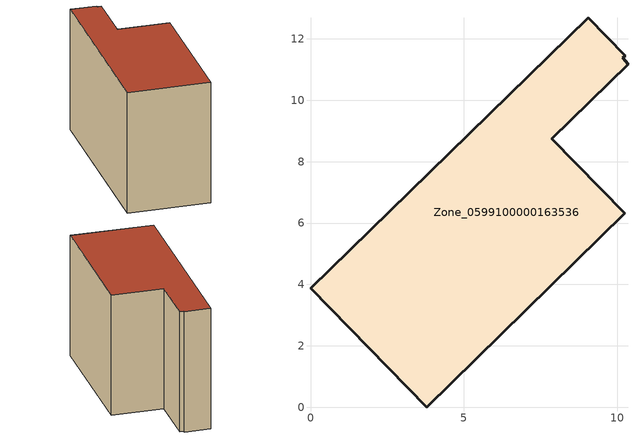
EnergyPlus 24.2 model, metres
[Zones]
Zone_0599100000163536
 floor ground (C_G): 10.18,11.38 10.34,11.18 7.86,8.75 10.24,6.32 3.78,0 0,3.88 9.04,12.69 10.26,11.46 z0
 wall outside (C_F): 3.78,0 10.24,6.32 7.86,8.75 10.34,11.18 10.18,11.38 10.26,11.46 9.04,12.69 0,3.88 3.78,0 z0:8.25
 roof outside (C_R): 10.26,11.46 9.04,12.69 0,3.88 3.78,0 10.24,6.32 7.86,8.75 10.34,11.18 10.18,11.38 z8.25
[BUILDING]
Pand.0599100000163536: North Axis=0; Terrain=City; Loads Convergence Tolerance Value=0.04; Temperature Convergence Tolerance Value=0.4; Solar Distribution=FullExterior; Maximum Number of Warmup Days=25; Minimum Number of Warmup Days=1
[Site:Location]
Rotterdam.The.Hague.AP_ZH_NLD Design_Conditions: Latitude=51.96; Longitude=4.45; Time Zone=1; Elevation=-4.5
[SITE:GROUNDTEMPERATURE:BUILDINGSURFACE]
18, 18, 18, 18, 18, 18, 18, 18, 18, 18, 18, 18
[MATERIAL] Thermal Absorptance=0.9; Solar Absorptance=0.7; Visible Absorptance=0.7
Name | Roughness | Thickness | Conductivity | Density | Specific Heat
G.TI.1975-1991 | MediumSmooth | 0.15 | 0.288461 | 540 | 1210
F.TI.1975-1991 | Rough | 0.3 | 0.230769 | 1920 | 840
R.TI.1975-1991 | MediumRough | 0.2 | 0.153846 | 1500 | 1000
[CONSTRUCTION]
C_G: G.TI.1975-1991
C_F: F.TI.1975-1991
C_R: R.TI.1975-1991
[ZONE]
Zone_0599100000163536: Type=1; Multiplier=1; Ceiling Height=Autocalculate; Volume=Autocalculate; Floor Area=autocalculate; Part of Total Floor Area=Yes
[ZONEINFILTRATION:DESIGNFLOWRATE]
Infil_Zone_0599100000163536: Zone or ZoneList or Space or SpaceList=Zone_0599100000163536; Schedule=AlwaysOn; Design Flow Rate Calculation Method=Flow/Area; Flow Rate per Floor Area=0.003; Constant Term Coefficient=1; Temperature Term Coefficient=0; Velocity Term Coefficient=0; Velocity Squared Term Coefficient=0
[HVACTEMPLATE:ZONE:IDEALLOADSAIRSYSTEM]
Zone_0599100000163536: Maximum Heating Supply Air Temperature=50; Minimum Cooling Supply Air Temperature=13; Maximum Heating Supply Air Humidity Ratio=0.0156; Minimum Cooling Supply Air Humidity Ratio=0.0077; Heating Limit=NoLimit; Cooling Limit=NoLimit; Dehumidification Control Type=ConstantSensibleHeatRatio; Cooling Sensible Heat Ratio=0.7; Dehumidification Setpoint=60; Humidification Control Type=None; Humidification Setpoint=30; Outdoor Air Method=None; Outdoor Air Flow Rate per Person=0.00944; Outdoor Air Flow Rate per Zone Floor Area=0; Outdoor Air Flow Rate per Zone=0; Demand Controlled Ventilation Type=None; Outdoor Air Economizer Type=NoEconomizer; Heat Recovery Type=None; Sensible Heat Recovery Effectiveness=0.7; Latent Heat Recovery Effectiveness=0.65
[ZONECONTROL:THERMOSTAT]
ThermostatControl_Zone_0599100000163536: Zone or ZoneList=Zone_0599100000163536; Control Type Schedule=DualSetpointControlType; Control 1=Thermostat_Zone_0599100000163536; Temperature Difference Between Cutout And Setpoint=0
[THERMOSTATSETPOINT:DUALSETPOINT]
Thermostat_Zone_0599100000163536: Heating Setpoint Temperature Schedule=HeatingSetpoint_Zone_0599100000163536; Cooling Setpoint Temperature Schedule=CoolingSetpoint_Zone_0599100000163536
[SCHEDULE:COMPACT]
HeatingSetpoint_Zone_0599100000163536: Through: 12/31, For: AllDays, Until: 24:00, 21
CoolingSetpoint_Zone_0599100000163536: Through: 12/31, For: AllDays, Until: 24:00, 24
DualSetpointControlType: Through: 12/31, For: AllDays, Until: 24:00, 4
AlwaysOn: Through: 12/31, For: AllDays, Until: 24:00, 1
